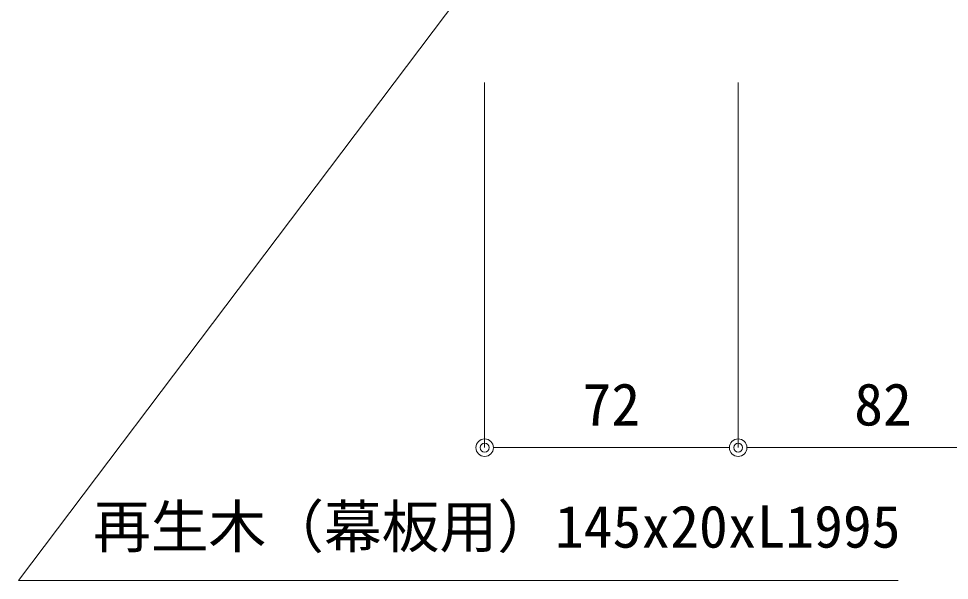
# Model space of a CAD drawing. Units: millimetres on the paper. Extents: x -401 to 401, y -279 to 279.
# Drawn here: x -325 to -272.1, y -108 to -76 of the extents above; entities that cross this region are included whole.
import ezdxf
from ezdxf.enums import TextEntityAlignment as Align

# ---------------------------------------------------------------- set-up
doc = ezdxf.new("R2010")
doc.units = ezdxf.units.MM
for name, color, linetype, lineweight in [('0-3_0-A11-寸法_詳細', 5, 'Continuous', 9), ('0-4_0', 7, 'Continuous', 9), ('0-6_A-B03-文字_書込_小', 7, 'Continuous', 9)]:
    doc.layers.add(name, color=color, linetype=linetype, lineweight=lineweight)
doc.styles.add('ＭＳ ゴシック', font='')
doc.styles.get('ＭＳ ゴシック').set_extended_font_data('MS Gothic')

# ---------------------------------------------------------------- blocks, each defined once
blk = doc.blocks.new('_Dot')
at = {"layer": '0-4_0'}
blk.add_line((-0.5, 0), (-1, 0), dxfattribs=at)
for radius in [0.5, 0.25]:
    blk.add_circle((0, 0), radius, dxfattribs=at)

msp = doc.modelspace()

# ---------------------------------------------------------------- linework, layer by layer
at = {"layer": '0-3_0-A11-寸法_詳細'}
for p, q in [((-298.501, -79.665), (-298.501, -100.426)), ((-284.101, -79.665), (-284.101, -100.426)), ((-284.101, -79.665), (-284.101, -100.426)), ((-285.101, -100.426), (-297.501, -100.426)), ((-268.701, -100.426), (-283.101, -100.426))]:
    msp.add_line(p, q, dxfattribs=at)
at = {"layer": '0-6_A-B03-文字_書込_小'}
msp.add_lwpolyline([(-298.505, -72.869), (-324.974, -107.972), (-275.004, -107.972)], dxfattribs=at)

# ---------------------------------------------------------------- block references
at = {"layer": '0-3_0-A11-寸法_詳細', "rotation": 180}
for p in [(-298.501, -100.426), (-284.101, -100.426)]:
    msp.add_blockref('_Dot', p, dxfattribs=at)
at = {"layer": '0-3_0-A11-寸法_詳細'}
msp.add_blockref('_Dot', (-284.101, -100.426), dxfattribs=at)

# ---------------------------------------------------------------- texts
at = {"layer": '0-3_0-A11-寸法_詳細', "style": 'ＭＳ ゴシック'}
for s, p in [('72', (-292.938, -99.888)), ('82', (-277.507, -99.888))]:
    msp.add_text(s, height=2.405, dxfattribs=at).set_placement(p, align=Align.BOTTOM_LEFT)
at = {"layer": '0-6_A-B03-文字_書込_小', "style": 'ＭＳ ゴシック'}
msp.add_text('再生木（幕板用）145x20xL1995', height=2.405, dxfattribs=at).set_placement((-320.75, -106.833), align=Align.BOTTOM_LEFT)

doc.saveas('drawing.dxf')
